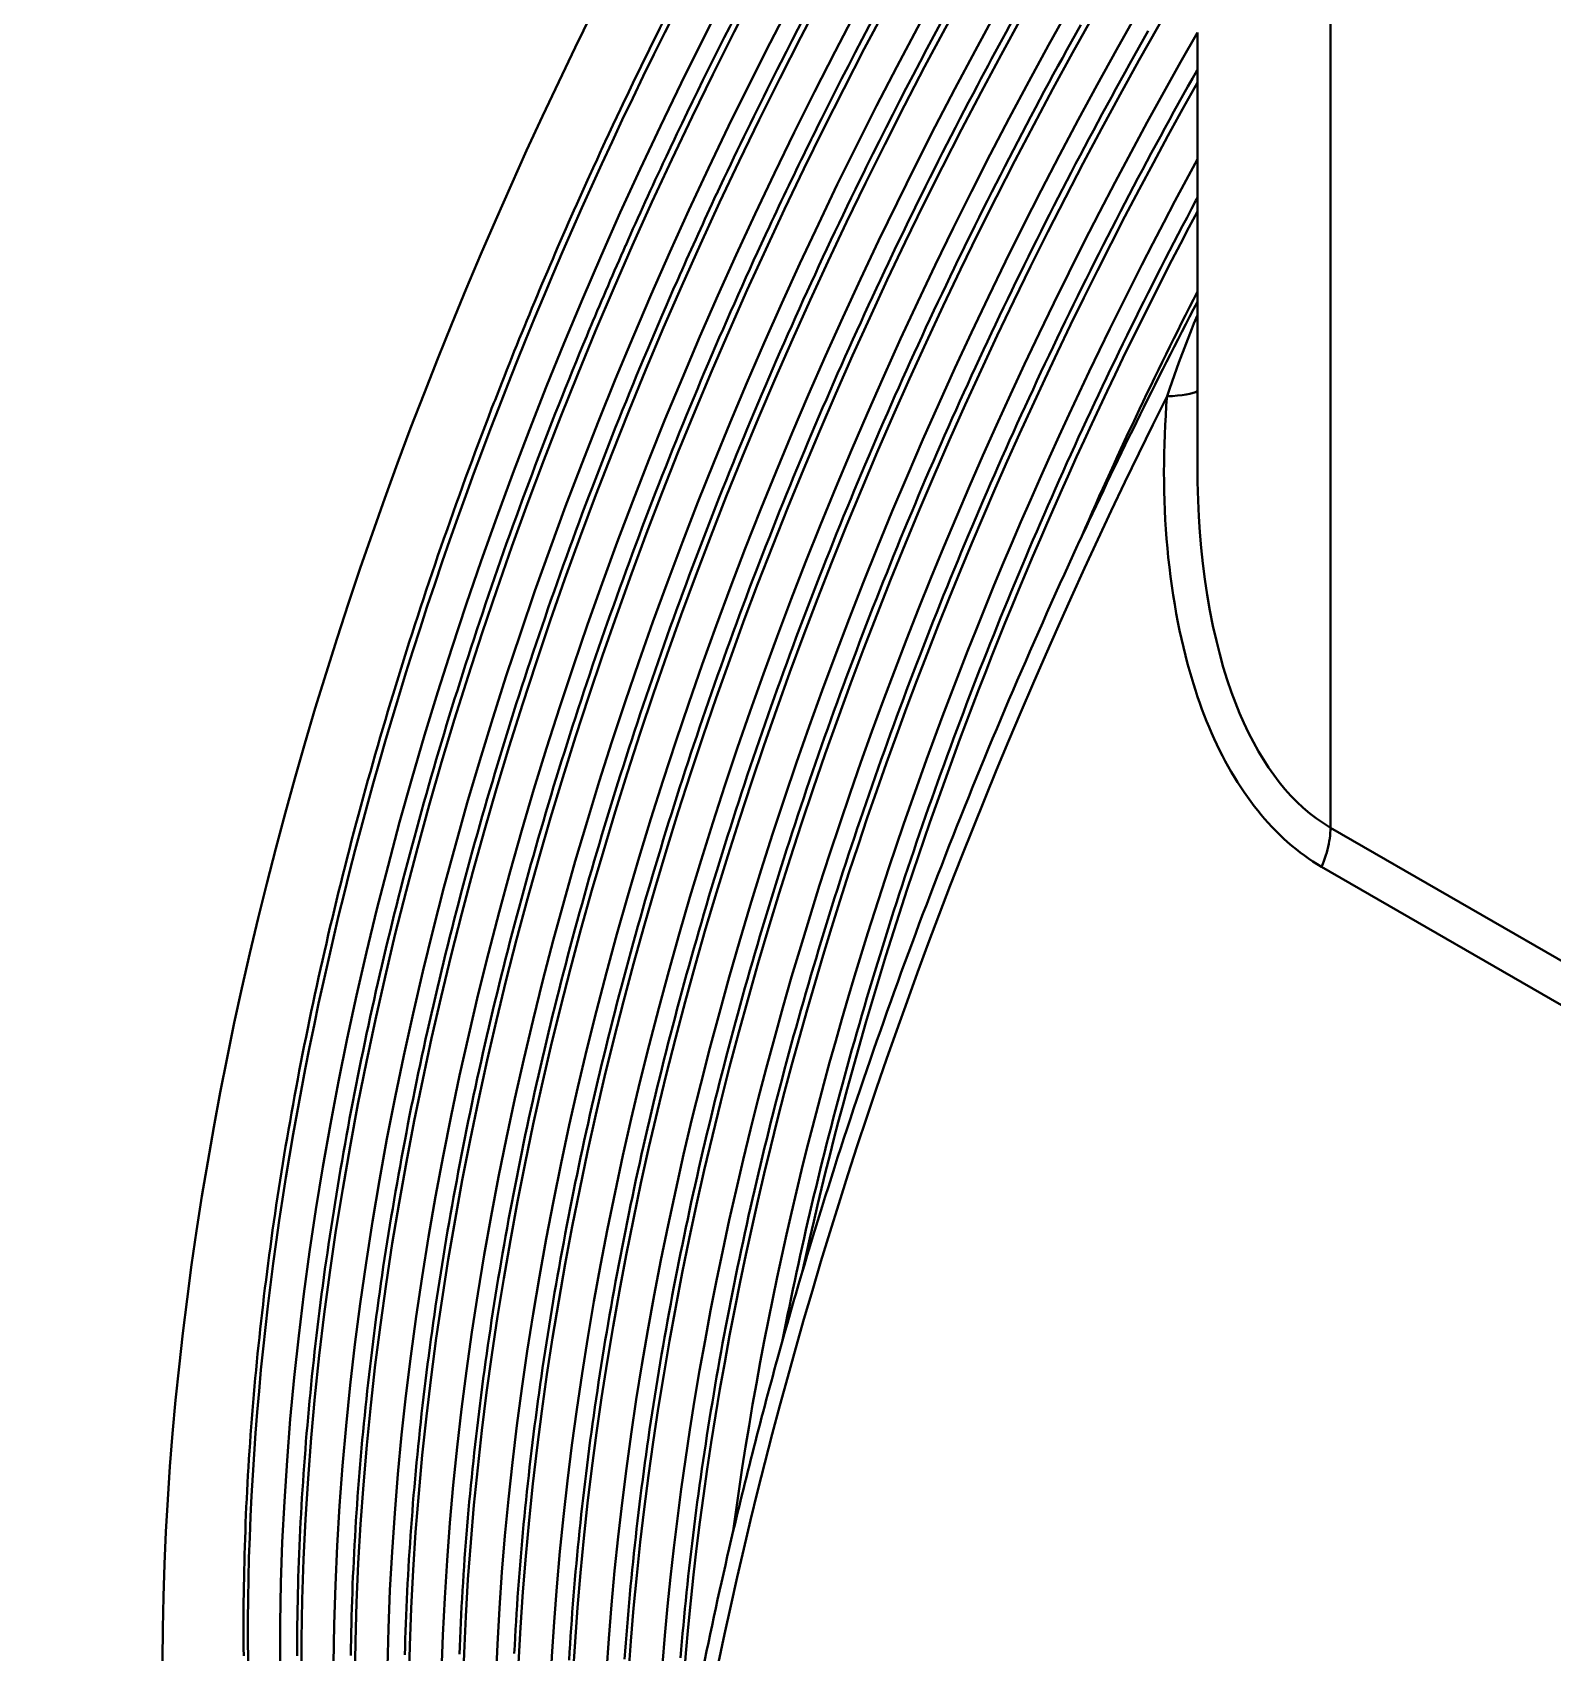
# Model space of a CAD drawing. Header units: millimetres. Extents: x 15 to 415, y 5 to 292.
# Drawn here: x 303.07 to 308.09, y 115.66 to 121.02 of the extents above; entities that cross this region are included whole.
import ezdxf

# ---------------------------------------------------------------- set-up
doc = ezdxf.new("R2010")
doc.units = ezdxf.units.MM
doc.layers.add('Geometries', color=7, linetype='Continuous')

msp = doc.modelspace()

# ---------------------------------------------------------------- linework, layer by layer
at = {"layer": 'Geometries', "linetype": 'Continuous', "lineweight": 40}
for p, q in [((307.361, 118.3902), (307.361, 126.823)), ((306.9216, 121.0185), (306.9216, 120.8962)), ((306.9216, 120.8962), (306.9216, 120.8531)), ((306.9216, 120.8531), (306.9216, 120.5997)), ((305.6497, 120.6729), (305.6458, 120.6649)), ((306.9216, 120.5997), (306.9216, 120.472)), ((305.3334, 120.4846), (305.337, 120.4923)), ((306.9216, 120.472), (306.9216, 120.427)), ((306.9216, 120.427), (306.9216, 120.1619)), ((305.207, 120.2068), (305.2117, 120.2175)), ((305.2036, 120.1991), (305.207, 120.2068)), ((306.9216, 120.1619), (306.9216, 120.1284)), ((306.9216, 120.1284), (306.9216, 120.0839)), ((306.9102, 120.0568), (306.9213, 120.084)), ((306.9216, 120.0839), (306.9216, 119.8324)), ((304.9103, 120.0297), (304.9134, 120.0372)), ((306.8211, 119.8159), (306.8303, 119.8426)), ((306.8211, 119.8159), (306.8198, 119.7989)), ((306.9216, 119.8324), (306.9216, 119.6097)), ((306.9216, 119.6097), (306.9216, 119.5867)), ((306.9216, 119.5867), (306.9216, 119.5891)), ((306.9217, 119.5607), (306.9216, 119.5867)), ((306.922, 119.5389), (306.9217, 119.5607)), ((311.7036, 115.883), (307.361, 118.3902)), ((307.3318, 118.261), (311.6744, 115.7538))]:
    msp.add_line(p, q, dxfattribs=at)
at = {"layer": 'Geometries', "linetype": 'Continuous', "lineweight": 40, "flags": 128}
for points in [[(306.5361, 121.0434), (306.5209, 121.0161), (306.5057, 120.9887), (306.4906, 120.9613), (306.4755, 120.9339), (306.4605, 120.9064), (306.4455, 120.8789), (306.4306, 120.8514), (306.4158, 120.8239), (306.401, 120.7963), (306.3863, 120.7687), (306.3716, 120.7411), (306.357, 120.7134), (306.3425, 120.6858), (306.328, 120.6581), (306.3136, 120.6303), (306.2992, 120.6026), (306.2849, 120.5748), (306.2707, 120.547), (306.2565, 120.5192), (306.2424, 120.4913), (306.2283, 120.4635), (306.2143, 120.4356), (306.2004, 120.4077), (306.1865, 120.3797), (306.1727, 120.3518), (306.1589, 120.3238), (306.1452, 120.2958), (306.1316, 120.2678), (306.1181, 120.2397), (306.1046, 120.2117), (306.0911, 120.1836), (306.0778, 120.1555), (306.0644, 120.1274), (306.0512, 120.0992), (306.038, 120.0711), (306.0249, 120.0429), (306.0118, 120.0147), (305.9989, 119.9865), (305.9859, 119.9583), (305.9731, 119.93), (305.9603, 119.9018), (305.9475, 119.8735), (305.9349, 119.8452), (305.9223, 119.8169), (305.9097, 119.7886), (305.8973, 119.7603), (305.8849, 119.7319), (305.8725, 119.7036), (305.8603, 119.6752), (305.848, 119.6468), (305.8359, 119.6184), (305.8238, 119.59), (305.8118, 119.5616), (305.7999, 119.5332), (305.788, 119.5047), (305.7762, 119.4763), (305.7645, 119.4478), (305.7528, 119.4193), (305.7412, 119.3909), (305.7296, 119.3624), (305.7182, 119.3339), (305.7068, 119.3054), (305.6954, 119.2769), (305.6842, 119.2483), (305.673, 119.2198), (305.6619, 119.1913), (305.6508, 119.1627), (305.6398, 119.1342), (305.6289, 119.1056), (305.618, 119.0771), (305.6072, 119.0485), (305.5965, 119.0199), (305.5859, 118.9914), (305.5753, 118.9628), (305.5648, 118.9342), (305.5544, 118.9056), (305.544, 118.877), (305.5337, 118.8484), (305.5235, 118.8199), (305.5133, 118.7913), (305.5033, 118.7627), (305.4932, 118.7341), (305.4833, 118.7055), (305.4734, 118.6769), (305.4636, 118.6483), (305.4539, 118.6197), (305.4442, 118.5911), (305.4347, 118.5625), (305.4251, 118.5339), (305.4157, 118.5053), (305.4063, 118.4767), (305.397, 118.4481), (305.3878, 118.4196), (305.3787, 118.391), (305.3696, 118.3624), (305.3606, 118.3338), (305.3516, 118.3053), (305.3428, 118.2767), (305.334, 118.2481), (305.3253, 118.2196), (305.3166, 118.1911), (305.308, 118.1625), (305.2995, 118.134), (305.2911, 118.1055), (305.2828, 118.0769), (305.2745, 118.0484), (305.2663, 118.0199), (305.2581, 117.9914), (305.2501, 117.9629), (305.2421, 117.9345), (305.2342, 117.906), (305.2264, 117.8775), (305.2186, 117.8491), (305.2109, 117.8207), (305.2033, 117.7922), (305.1958, 117.7638), (305.1883, 117.7354), (305.1809, 117.707), (305.1736, 117.6787), (305.1664, 117.6503), (305.1592, 117.6219), (305.1521, 117.5936), (305.1451, 117.5653), (305.1382, 117.537), (305.1313, 117.5087), (305.1245, 117.4804), (305.1178, 117.4521), (305.1112, 117.4239), (305.1046, 117.3957), (305.0981, 117.3674), (305.0917, 117.3392), (305.0854, 117.3111), (305.0791, 117.2829), (305.073, 117.2548), (305.0669, 117.2266), (305.0608, 117.1985), (305.0549, 117.1704), (305.049, 117.1424), (305.0432, 117.1143), (305.0375, 117.0863), (305.0319, 117.0583), (305.0263, 117.0303), (305.0208, 117.0023), (305.0154, 116.9744), (305.0101, 116.9464), (305.0048, 116.9185), (304.9996, 116.8906), (304.9945, 116.8628), (304.9895, 116.8349), (304.9845, 116.8071), (304.9797, 116.7793), (304.9749, 116.7516), (304.9702, 116.7238), (304.9655, 116.6961), (304.961, 116.6684), (304.9565, 116.6408), (304.9521, 116.6131), (304.9478, 116.5855), (304.9435, 116.5579), (304.9393, 116.5304), (304.9352, 116.5029), (304.9312, 116.4754), (304.9273, 116.4479), (304.9234, 116.4204), (304.9196, 116.393), (304.9159, 116.3656), (304.9123, 116.3383), (304.9088, 116.3109), (304.9053, 116.2837), (304.9019, 116.2564), (304.8986, 116.2291), (304.8954, 116.2019), (304.8922, 116.1748), (304.8892, 116.1476), (304.8862, 116.1205), (304.8833, 116.0934), (304.8804, 116.0664), (304.8777, 116.0394), (304.875, 116.0124), (304.8724, 115.9855), (304.8699, 115.9586), (304.8674, 115.9317), (304.8651, 115.9049), (304.8628, 115.8781), (304.8606, 115.8513), (304.8584, 115.8246), (304.8564, 115.7979), (304.8544, 115.7712), (304.8525, 115.7446), (304.8507, 115.718), (304.849, 115.6915), (304.8474, 115.665), (304.8458, 115.6385)], [(306.759, 121.0232), (306.7436, 120.996), (306.7282, 120.9687), (306.7129, 120.9414), (306.6977, 120.914), (306.6825, 120.8867), (306.6673, 120.8593), (306.6523, 120.8318), (306.6372, 120.8044), (306.6223, 120.7769), (306.6074, 120.7494), (306.5926, 120.7218), (306.5778, 120.6943), (306.5631, 120.6667), (306.5484, 120.639), (306.5338, 120.6114), (306.5192, 120.5837), (306.5048, 120.556), (306.4903, 120.5283), (306.476, 120.5005), (306.4617, 120.4728), (306.4474, 120.445), (306.4333, 120.4171), (306.4191, 120.3893), (306.4051, 120.3614), (306.3911, 120.3335), (306.3771, 120.3056), (306.3633, 120.2777), (306.3495, 120.2497), (306.3357, 120.2217), (306.322, 120.1937), (306.3084, 120.1657), (306.2948, 120.1377), (306.2813, 120.1096), (306.2679, 120.0815), (306.2545, 120.0534), (306.2412, 120.0253), (306.228, 119.9972), (306.2148, 119.969), (306.2017, 119.9408), (306.1886, 119.9126), (306.1756, 119.8844), (306.1627, 119.8562), (306.1498, 119.828), (306.1371, 119.7997), (306.1243, 119.7714), (306.1117, 119.7432), (306.0991, 119.7149), (306.0865, 119.6865), (306.074, 119.6582), (306.0616, 119.6299), (306.0493, 119.6015), (306.037, 119.5731), (306.0248, 119.5448), (306.0127, 119.5164), (306.0006, 119.488), (305.9886, 119.4595), (305.9767, 119.4311), (305.9648, 119.4027), (305.953, 119.3742), (305.9412, 119.3458), (305.9296, 119.3173), (305.918, 119.2888), (305.9064, 119.2603), (305.895, 119.2318), (305.8836, 119.2033), (305.8722, 119.1748), (305.861, 119.1463), (305.8498, 119.1177), (305.8386, 119.0892), (305.8276, 119.0607), (305.8166, 119.0321), (305.8057, 119.0036), (305.7948, 118.975), (305.784, 118.9464), (305.7733, 118.9179), (305.7627, 118.8893), (305.7521, 118.8607), (305.7416, 118.8321), (305.7312, 118.8036), (305.7208, 118.775), (305.7105, 118.7464), (305.7003, 118.7178), (305.6901, 118.6892), (305.68, 118.6606), (305.67, 118.632), (305.6601, 118.6034), (305.6502, 118.5748), (305.6404, 118.5462), (305.6307, 118.5176), (305.621, 118.489), (305.6114, 118.4604), (305.6019, 118.4318), (305.5925, 118.4033), (305.5831, 118.3747), (305.5738, 118.3461), (305.5646, 118.3175), (305.5554, 118.2889), (305.5463, 118.2603), (305.5373, 118.2318), (305.5284, 118.2032), (305.5195, 118.1746), (305.5107, 118.1461), (305.502, 118.1175), (305.4934, 118.089), (305.4848, 118.0604), (305.4763, 118.0319), (305.4679, 118.0034), (305.4595, 117.9749), (305.4513, 117.9464), (305.4431, 117.9179), (305.4349, 117.8894), (305.4269, 117.8609), (305.4189, 117.8324), (305.411, 117.8039), (305.4031, 117.7755), (305.3954, 117.747), (305.3877, 117.7186), (305.3801, 117.6902), (305.3725, 117.6618), (305.3651, 117.6334), (305.3577, 117.605), (305.3504, 117.5766), (305.3431, 117.5482), (305.336, 117.5199), (305.3289, 117.4915), (305.3219, 117.4632), (305.3149, 117.4349), (305.3081, 117.4066), (305.3013, 117.3783), (305.2946, 117.3501), (305.288, 117.3218), (305.2814, 117.2936), (305.2749, 117.2654), (305.2685, 117.2372), (305.2622, 117.209), (305.2559, 117.1808), (305.2497, 117.1527), (305.2436, 117.1246), (305.2376, 117.0965), (305.2317, 117.0684), (305.2258, 117.0403), (305.22, 117.0122), (305.2143, 116.9842), (305.2086, 116.9562), (305.2031, 116.9282), (305.1976, 116.9002), (305.1922, 116.8723), (305.1868, 116.8444), (305.1816, 116.8165), (305.1764, 116.7886), (305.1713, 116.7607), (305.1663, 116.7329), (305.1613, 116.7051), (305.1564, 116.6773), (305.1517, 116.6495), (305.1469, 116.6218), (305.1423, 116.5941), (305.1377, 116.5664), (305.1333, 116.5387), (305.1289, 116.5111), (305.1245, 116.4835), (305.1203, 116.4559), (305.1161, 116.4283), (305.112, 116.4008), (305.108, 116.3733), (305.1041, 116.3458), (305.1002, 116.3184), (305.0964, 116.291), (305.0927, 116.2636), (305.0891, 116.2362), (305.0856, 116.2089), (305.0821, 116.1816), (305.0787, 116.1543), (305.0754, 116.1271), (305.0722, 116.0999), (305.069, 116.0727), (305.0659, 116.0456), (305.0629, 116.0185), (305.06, 115.9914), (305.0572, 115.9643), (305.0544, 115.9373), (305.0518, 115.9104), (305.0492, 115.8834), (305.0466, 115.8565), (305.0442, 115.8296), (305.0418, 115.8028), (305.0396, 115.776), (305.0373, 115.7492), (305.0352, 115.7225), (305.0332, 115.6958), (305.0312, 115.6692), (305.0293, 115.6425)], [(306.9216, 120.8962), (306.9204, 120.8939), (306.905, 120.8666), (306.8897, 120.8393), (306.8744, 120.812), (306.8592, 120.7846), (306.8441, 120.7572), (306.829, 120.7298), (306.814, 120.7023), (306.7991, 120.6748), (306.7842, 120.6473), (306.7693, 120.6198), (306.7545, 120.5922), (306.7398, 120.5646), (306.7252, 120.537), (306.7106, 120.5093), (306.696, 120.4816), (306.6815, 120.4539), (306.6671, 120.4262), (306.6528, 120.3985), (306.6385, 120.3707), (306.6242, 120.3429), (306.61, 120.3151), (306.5959, 120.2872), (306.5819, 120.2594), (306.5679, 120.2315), (306.5539, 120.2035), (306.54, 120.1756), (306.5262, 120.1476), (306.5125, 120.1197), (306.4988, 120.0917), (306.4852, 120.0636), (306.4716, 120.0356), (306.4581, 120.0075), (306.4447, 119.9795), (306.4313, 119.9514), (306.418, 119.9232), (306.4048, 119.8951), (306.3916, 119.8669), (306.3785, 119.8388), (306.3654, 119.8106), (306.3524, 119.7824), (306.3395, 119.7542), (306.3266, 119.7259), (306.3138, 119.6977), (306.3011, 119.6694), (306.2884, 119.6411), (306.2758, 119.6128), (306.2633, 119.5845), (306.2508, 119.5562), (306.2384, 119.5278), (306.2261, 119.4995), (306.2138, 119.4711), (306.2016, 119.4427), (306.1895, 119.4143), (306.1774, 119.3859), (306.1654, 119.3575), (306.1534, 119.329), (306.1416, 119.3006), (306.1298, 119.2722), (306.118, 119.2437), (306.1063, 119.2152), (306.0947, 119.1867), (306.0832, 119.1583), (306.0717, 119.1298), (306.0603, 119.1013), (306.049, 119.0727), (306.0377, 119.0442), (306.0265, 119.0157), (306.0154, 118.9871), (306.0043, 118.9586), (305.9934, 118.9301), (305.9824, 118.9015), (305.9716, 118.8729), (305.9608, 118.8444), (305.9501, 118.8158), (305.9394, 118.7872), (305.9289, 118.7587), (305.9184, 118.7301), (305.9079, 118.7015), (305.8976, 118.6729), (305.8873, 118.6443), (305.877, 118.6157), (305.8669, 118.5871), (305.8568, 118.5585), (305.8468, 118.5299), (305.8369, 118.5014), (305.827, 118.4728), (305.8172, 118.4442), (305.8075, 118.4156), (305.7978, 118.387), (305.7882, 118.3584), (305.7787, 118.3298), (305.7693, 118.3012), (305.7599, 118.2726), (305.7506, 118.244), (305.7414, 118.2154), (305.7322, 118.1869), (305.7231, 118.1583), (305.7141, 118.1297), (305.7052, 118.1011), (305.6963, 118.0726), (305.6875, 118.044), (305.6788, 118.0155), (305.6702, 117.9869), (305.6616, 117.9584), (305.6531, 117.9299), (305.6447, 117.9013), (305.6363, 117.8728), (305.628, 117.8443), (305.6198, 117.8158), (305.6117, 117.7873), (305.6036, 117.7588), (305.5957, 117.7303), (305.5877, 117.7019), (305.5799, 117.6734), (305.5722, 117.645), (305.5645, 117.6165), (305.5569, 117.5881), (305.5493, 117.5597), (305.5419, 117.5313), (305.5345, 117.5029), (305.5272, 117.4745), (305.5199, 117.4462), (305.5128, 117.4178), (305.5057, 117.3895), (305.4987, 117.3612), (305.4917, 117.3329), (305.4849, 117.3046), (305.4781, 117.2763), (305.4714, 117.248), (305.4647, 117.2198), (305.4582, 117.1915), (305.4517, 117.1633), (305.4453, 117.1351), (305.4389, 117.1069), (305.4327, 117.0788), (305.4265, 117.0506), (305.4204, 117.0225), (305.4144, 116.9944), (305.4084, 116.9663), (305.4026, 116.9382), (305.3968, 116.9102), (305.3911, 116.8821), (305.3854, 116.8541), (305.3798, 116.8261), (305.3744, 116.7982), (305.3689, 116.7702), (305.3636, 116.7423), (305.3584, 116.7144), (305.3532, 116.6865), (305.3481, 116.6587), (305.343, 116.6308), (305.3381, 116.603), (305.3332, 116.5752), (305.3284, 116.5475), (305.3237, 116.5197), (305.3191, 116.492), (305.3145, 116.4643), (305.31, 116.4367), (305.3056, 116.409), (305.3013, 116.3814), (305.2971, 116.3538), (305.2929, 116.3263), (305.2888, 116.2987), (305.2848, 116.2712), (305.2808, 116.2438), (305.277, 116.2163), (305.2732, 116.1889), (305.2695, 116.1615), (305.2659, 116.1342), (305.2623, 116.1068), (305.2589, 116.0795), (305.2555, 116.0523), (305.2522, 116.025), (305.2489, 115.9978), (305.2458, 115.9706), (305.2427, 115.9435), (305.2397, 115.9164), (305.2368, 115.8893), (305.234, 115.8623), (305.2312, 115.8353), (305.2285, 115.8083), (305.2259, 115.7814), (305.2234, 115.7544), (305.221, 115.7276), (305.2186, 115.7007), (305.2163, 115.6739), (305.2141, 115.6472)], [(306.1947, 120.8429), (306.1802, 120.8155), (306.1657, 120.7878), (306.1512, 120.7601), (306.1368, 120.7324), (306.1224, 120.7047), (306.1081, 120.6769), (306.0939, 120.6491), (306.0797, 120.6213), (306.0656, 120.5934), (306.0515, 120.5655), (306.0375, 120.5376), (306.0236, 120.5097), (306.0097, 120.4818), (305.9959, 120.4538), (305.9822, 120.4259), (305.9685, 120.3979), (305.9548, 120.3698), (305.9413, 120.3418), (305.9278, 120.3137), (305.9144, 120.2856), (305.901, 120.2575), (305.8877, 120.2294), (305.8744, 120.2013), (305.8612, 120.1731), (305.8481, 120.145), (305.8351, 120.1168), (305.8221, 120.0886), (305.8092, 120.0603), (305.7963, 120.0321), (305.7835, 120.0038), (305.7708, 119.9756), (305.7581, 119.9473), (305.7455, 119.919), (305.733, 119.8907), (305.7205, 119.8623), (305.7081, 119.834), (305.6957, 119.8056), (305.6835, 119.7773), (305.6713, 119.7489), (305.6591, 119.7205), (305.6471, 119.6921), (305.635, 119.6637), (305.6231, 119.6352), (305.6112, 119.6068), (305.5994, 119.5783), (305.5877, 119.5499), (305.576, 119.5214), (305.5644, 119.4929), (305.5529, 119.4644), (305.5414, 119.4359), (305.53, 119.4074), (305.5187, 119.3789), (305.5074, 119.3504), (305.4962, 119.3219), (305.4851, 119.2933), (305.474, 119.2648), (305.463, 119.2362), (305.4521, 119.2077), (305.4413, 119.1791), (305.4305, 119.1506), (305.4198, 119.122), (305.4091, 119.0934), (305.3985, 119.0648), (305.388, 119.0363), (305.3776, 119.0077), (305.3672, 118.9791), (305.3569, 118.9505), (305.3467, 118.9219), (305.3366, 118.8933), (305.3265, 118.8647), (305.3165, 118.8361), (305.3065, 118.8075), (305.2967, 118.7789), (305.2869, 118.7503), (305.2771, 118.7217), (305.2675, 118.6932), (305.2579, 118.6646), (305.2484, 118.636), (305.2389, 118.6074), (305.2296, 118.5788), (305.2203, 118.5502), (305.211, 118.5216), (305.2019, 118.493), (305.1928, 118.4645), (305.1838, 118.4359), (305.1748, 118.4073), (305.166, 118.3788), (305.1572, 118.3502), (305.1485, 118.3217), (305.1398, 118.2931), (305.1313, 118.2646), (305.1228, 118.236), (305.1143, 118.2075), (305.106, 118.179), (305.0977, 118.1505), (305.0895, 118.122), (305.0814, 118.0935), (305.0733, 118.065), (305.0653, 118.0365), (305.0574, 118.0081), (305.0496, 117.9796), (305.0418, 117.9512), (305.0341, 117.9227), (305.0265, 117.8943), (305.019, 117.8659), (305.0115, 117.8375), (305.0041, 117.8091), (304.9968, 117.7807), (304.9896, 117.7524), (304.9824, 117.724), (304.9753, 117.6957), (304.9683, 117.6673), (304.9614, 117.639), (304.9545, 117.6107), (304.9477, 117.5825), (304.941, 117.5542), (304.9344, 117.526), (304.9278, 117.4977), (304.9214, 117.4695), (304.9149, 117.4413), (304.9086, 117.4131), (304.9024, 117.385), (304.8962, 117.3568), (304.8901, 117.3287), (304.8841, 117.3006), (304.8781, 117.2725), (304.8722, 117.2444), (304.8664, 117.2164), (304.8607, 117.1883), (304.8551, 117.1603), (304.8495, 117.1323), (304.844, 117.1044), (304.8386, 117.0764), (304.8333, 117.0485), (304.828, 117.0206), (304.8228, 116.9927), (304.8177, 116.9648), (304.8127, 116.937), (304.8078, 116.9092), (304.8029, 116.8814), (304.7981, 116.8536), (304.7934, 116.8259), (304.7887, 116.7982), (304.7842, 116.7705), (304.7797, 116.7428), (304.7753, 116.7152), (304.771, 116.6876), (304.7667, 116.66), (304.7626, 116.6324), (304.7585, 116.6049), (304.7544, 116.5774), (304.7505, 116.5499), (304.7467, 116.5225), (304.7429, 116.4951), (304.7392, 116.4677), (304.7355, 116.4403), (304.732, 116.413), (304.7285, 116.3857), (304.7252, 116.3584), (304.7218, 116.3312), (304.7186, 116.304), (304.7155, 116.2768), (304.7124, 116.2497), (304.7094, 116.2226), (304.7065, 116.1955), (304.7036, 116.1685), (304.7009, 116.1415), (304.6982, 116.1145), (304.6956, 116.0875), (304.6931, 116.0606), (304.6906, 116.0338), (304.6883, 116.0069), (304.686, 115.9801), (304.6838, 115.9534), (304.6817, 115.9266), (304.6796, 115.8999), (304.6777, 115.8733), (304.6758, 115.8467), (304.674, 115.8201), (304.6722, 115.7935), (304.6706, 115.767), (304.669, 115.7406), (304.6675, 115.7141), (304.6661, 115.6877), (304.6648, 115.6614)], [(305.0154, 120.7643), (305.0038, 120.7397), (304.9905, 120.7116), (304.9774, 120.6834), (304.9653, 120.6576)], [(305.0229, 120.78), (305.0171, 120.7679), (305.0154, 120.7643)], [(305.6793, 120.7324), (305.67, 120.7139), (305.6562, 120.6859), (305.6497, 120.6729)], [(304.9653, 120.6576), (304.9642, 120.6553), (304.9532, 120.6315)], [(305.202, 120.6829), (305.1939, 120.6658), (305.1806, 120.6377), (305.1673, 120.6095), (305.1642, 120.6028)], [(304.9532, 120.6315), (304.9512, 120.6271), (304.9382, 120.5989), (304.9253, 120.5707), (304.9132, 120.5441)], [(305.8276, 120.573), (305.8191, 120.5559), (305.8054, 120.5279), (305.7917, 120.4999), (305.7781, 120.4719), (305.7645, 120.4439), (305.751, 120.4158), (305.7376, 120.3877), (305.7242, 120.3596), (305.7109, 120.3315), (305.6976, 120.3034), (305.6845, 120.2752), (305.6713, 120.247), (305.6583, 120.2188), (305.6453, 120.1906), (305.6324, 120.1624), (305.6195, 120.1342), (305.6067, 120.1059), (305.594, 120.0776), (305.5813, 120.0493), (305.5687, 120.021), (305.5562, 119.9927), (305.5437, 119.9644), (305.5313, 119.9361), (305.519, 119.9077), (305.5067, 119.8793), (305.4945, 119.8509), (305.4824, 119.8226), (305.4703, 119.7941), (305.4583, 119.7657), (305.4463, 119.7373), (305.4345, 119.7089), (305.4226, 119.6804), (305.4109, 119.6519), (305.3992, 119.6235), (305.3876, 119.595), (305.3761, 119.5665), (305.3646, 119.538), (305.3532, 119.5095), (305.3419, 119.481), (305.3306, 119.4525), (305.3194, 119.4239), (305.3083, 119.3954), (305.2972, 119.3669), (305.2863, 119.3383), (305.2753, 119.3098), (305.2645, 119.2812), (305.2537, 119.2526), (305.243, 119.2241), (305.2323, 119.1955), (305.2218, 119.1669), (305.2113, 119.1383), (305.2008, 119.1097), (305.1905, 119.0812), (305.1802, 119.0526), (305.1699, 119.024), (305.1598, 118.9954), (305.1497, 118.9668), (305.1397, 118.9382), (305.1297, 118.9096), (305.1199, 118.881), (305.1101, 118.8524), (305.1003, 118.8238), (305.0907, 118.7952), (305.0811, 118.7666), (305.0716, 118.738), (305.0621, 118.7094), (305.0528, 118.6809), (305.0435, 118.6523), (305.0343, 118.6237), (305.0251, 118.5951), (305.016, 118.5665), (305.007, 118.538), (304.9981, 118.5094), (304.9892, 118.4808), (304.9804, 118.4523), (304.9717, 118.4237), (304.9631, 118.3952), (304.9545, 118.3666), (304.946, 118.3381), (304.9376, 118.3096), (304.9292, 118.2811), (304.9209, 118.2525), (304.9127, 118.224), (304.9046, 118.1956), (304.8965, 118.1671), (304.8886, 118.1386), (304.8806, 118.1101), (304.8728, 118.0817), (304.865, 118.0532), (304.8574, 118.0248), (304.8497, 117.9964), (304.8422, 117.968), (304.8347, 117.9396), (304.8274, 117.9112), (304.82, 117.8828), (304.8128, 117.8544), (304.8056, 117.8261), (304.7986, 117.7977), (304.7915, 117.7694), (304.7846, 117.7411), (304.7778, 117.7128), (304.771, 117.6845), (304.7643, 117.6563), (304.7576, 117.628), (304.7511, 117.5998), (304.7446, 117.5716), (304.7382, 117.5434), (304.7318, 117.5152), (304.7256, 117.487), (304.7194, 117.4589), (304.7133, 117.4307), (304.7073, 117.4026), (304.7013, 117.3745), (304.6955, 117.3465), (304.6897, 117.3184), (304.6839, 117.2904), (304.6783, 117.2624), (304.6727, 117.2344), (304.6672, 117.2064), (304.6618, 117.1785), (304.6565, 117.1505), (304.6512, 117.1226), (304.6461, 117.0948), (304.641, 117.0669), (304.6359, 117.0391), (304.631, 117.0113), (304.6261, 116.9835), (304.6213, 116.9557), (304.6166, 116.928), (304.612, 116.9003), (304.6074, 116.8726), (304.6029, 116.8449), (304.5985, 116.8173), (304.5942, 116.7897), (304.5899, 116.7621), (304.5858, 116.7345), (304.5817, 116.707), (304.5777, 116.6795), (304.5737, 116.652), (304.5699, 116.6246), (304.5661, 116.5971), (304.5624, 116.5698), (304.5588, 116.5424), (304.5552, 116.5151), (304.5518, 116.4878), (304.5484, 116.4605), (304.5451, 116.4333), (304.5418, 116.4061), (304.5387, 116.3789), (304.5356, 116.3518), (304.5326, 116.3246), (304.5297, 116.2976), (304.5269, 116.2705), (304.5241, 116.2435), (304.5214, 116.2165), (304.5188, 116.1896), (304.5163, 116.1627), (304.5139, 116.1358), (304.5115, 116.109), (304.5092, 116.0822), (304.507, 116.0554), (304.5049, 116.0287), (304.5028, 116.002), (304.5009, 115.9753), (304.499, 115.9487), (304.4972, 115.9221), (304.4955, 115.8956), (304.4938, 115.8691), (304.4922, 115.8426), (304.4907, 115.8162), (304.4893, 115.7898), (304.488, 115.7635), (304.4867, 115.7371), (304.4856, 115.7109), (304.4845, 115.6846), (304.4835, 115.6585)], [(304.9132, 120.5441), (304.9124, 120.5424), (304.907, 120.5305)], [(305.369, 120.5603), (305.3573, 120.5356), (305.3441, 120.5075), (305.337, 120.4923)], [(306.9216, 120.472), (306.9166, 120.4625), (306.9019, 120.4349), (306.8873, 120.4073), (306.8728, 120.3796), (306.8583, 120.3519), (306.8439, 120.3242), (306.8295, 120.2964), (306.8152, 120.2686), (306.801, 120.2408), (306.7868, 120.213), (306.7727, 120.1852), (306.7586, 120.1573), (306.7446, 120.1294), (306.7307, 120.1015), (306.7168, 120.0735), (306.703, 120.0456), (306.6893, 120.0176), (306.6756, 119.9896), (306.662, 119.9616), (306.6484, 119.9335), (306.6349, 119.9055), (306.6215, 119.8774), (306.6081, 119.8493), (306.5948, 119.8212), (306.5815, 119.793), (306.5683, 119.7649), (306.5552, 119.7367), (306.5422, 119.7085), (306.5292, 119.6803), (306.5163, 119.6521), (306.5034, 119.6239), (306.4906, 119.5956), (306.4779, 119.5673), (306.4652, 119.539), (306.4526, 119.5107), (306.4401, 119.4824), (306.4276, 119.4541), (306.4152, 119.4257), (306.4029, 119.3974), (306.3906, 119.369), (306.3784, 119.3406), (306.3662, 119.3122), (306.3542, 119.2838), (306.3422, 119.2554), (306.3302, 119.227), (306.3183, 119.1985), (306.3065, 119.1701), (306.2948, 119.1416), (306.2831, 119.1132), (306.2715, 119.0847), (306.26, 119.0562), (306.2485, 119.0277), (306.2371, 118.9992), (306.2258, 118.9707), (306.2145, 118.9422), (306.2033, 118.9136), (306.1922, 118.8851), (306.1811, 118.8565), (306.1701, 118.828), (306.1592, 118.7994), (306.1484, 118.7709), (306.1376, 118.7423), (306.1269, 118.7138), (306.1162, 118.6852), (306.1056, 118.6566), (306.0951, 118.628), (306.0847, 118.5994), (306.0743, 118.5708), (306.064, 118.5423), (306.0538, 118.5137), (306.0437, 118.4851), (306.0336, 118.4565), (306.0236, 118.4279), (306.0136, 118.3993), (306.0038, 118.3707), (305.994, 118.3421), (305.9842, 118.3135), (305.9746, 118.2849), (305.965, 118.2563), (305.9555, 118.2277), (305.946, 118.1991), (305.9367, 118.1705), (305.9274, 118.142), (305.9181, 118.1134), (305.909, 118.0848), (305.8999, 118.0562), (305.8909, 118.0276), (305.882, 117.9991), (305.8731, 117.9705), (305.8643, 117.942), (305.8556, 117.9134), (305.8469, 117.8849), (305.8384, 117.8563), (305.8299, 117.8278), (305.8214, 117.7993), (305.8131, 117.7707), (305.8048, 117.7422), (305.7966, 117.7137), (305.7885, 117.6852), (305.7804, 117.6568), (305.7724, 117.6283), (305.7645, 117.5998), (305.7567, 117.5714), (305.7489, 117.5429), (305.7412, 117.5145), (305.7336, 117.4861), (305.7261, 117.4576), (305.7186, 117.4292), (305.7112, 117.4009), (305.7039, 117.3725), (305.6967, 117.3441), (305.6895, 117.3158), (305.6824, 117.2874), (305.6754, 117.2591), (305.6685, 117.2308), (305.6616, 117.2025), (305.6548, 117.1742), (305.6481, 117.146), (305.6415, 117.1177), (305.6349, 117.0895), (305.6285, 117.0613), (305.6221, 117.0331), (305.6157, 117.0049), (305.6095, 116.9767), (305.6033, 116.9486), (305.5972, 116.9204), (305.5912, 116.8923), (305.5852, 116.8642), (305.5793, 116.8362), (305.5735, 116.8081), (305.5678, 116.7801), (305.5622, 116.7521), (305.5566, 116.7241), (305.5511, 116.6961), (305.5509, 116.6951)], [(305.5148, 120.3924), (305.5077, 120.3773), (305.4946, 120.3491), (305.4815, 120.3209), (305.4685, 120.2927), (305.4556, 120.2645), (305.4427, 120.2362), (305.4299, 120.208), (305.4172, 120.1797), (305.4045, 120.1514), (305.3919, 120.1231), (305.3794, 120.0948), (305.3669, 120.0665), (305.3545, 120.0381), (305.3422, 120.0098), (305.3299, 119.9814), (305.3177, 119.953), (305.3056, 119.9246), (305.2935, 119.8962), (305.2815, 119.8678), (305.2696, 119.8394), (305.2577, 119.8109), (305.2459, 119.7825), (305.2341, 119.754), (305.2225, 119.7255), (305.2109, 119.6971), (305.1993, 119.6686), (305.1878, 119.6401), (305.1764, 119.6116), (305.1651, 119.583), (305.1538, 119.5545), (305.1427, 119.526), (305.1315, 119.4975), (305.1205, 119.4689), (305.1095, 119.4404), (305.0986, 119.4118), (305.0877, 119.3833), (305.0769, 119.3547), (305.0662, 119.3261), (305.0556, 119.2975), (305.045, 119.269), (305.0345, 119.2404), (305.024, 119.2118), (305.0137, 119.1832), (305.0034, 119.1546), (304.9932, 119.126), (304.983, 119.0974), (304.9729, 119.0689), (304.9629, 119.0403), (304.953, 119.0117), (304.9431, 118.9831), (304.9333, 118.9545), (304.9236, 118.9259), (304.9139, 118.8973), (304.9043, 118.8687), (304.8948, 118.8401), (304.8854, 118.8115), (304.876, 118.7829), (304.8667, 118.7543), (304.8575, 118.7257), (304.8483, 118.6972), (304.8392, 118.6686), (304.8302, 118.64), (304.8213, 118.6115), (304.8124, 118.5829), (304.8036, 118.5543), (304.7949, 118.5258), (304.7863, 118.4972), (304.7777, 118.4687), (304.7692, 118.4402), (304.7608, 118.4116), (304.7524, 118.3831), (304.7441, 118.3546), (304.7359, 118.3261), (304.7278, 118.2976), (304.7198, 118.2691), (304.7118, 118.2407), (304.7039, 118.2122), (304.696, 118.1837), (304.6883, 118.1553), (304.6806, 118.1269), (304.673, 118.0984), (304.6654, 118.07), (304.658, 118.0416), (304.6506, 118.0132), (304.6433, 117.9848), (304.636, 117.9565), (304.6289, 117.9281), (304.6218, 117.8998), (304.6148, 117.8715), (304.6078, 117.8432), (304.601, 117.8149), (304.5942, 117.7866), (304.5875, 117.7583), (304.5808, 117.7301), (304.5743, 117.7018), (304.5678, 117.6736), (304.5614, 117.6454), (304.5551, 117.6173), (304.5488, 117.5891), (304.5426, 117.5609), (304.5365, 117.5328), (304.5305, 117.5047), (304.5246, 117.4766), (304.5187, 117.4485), (304.5129, 117.4205), (304.5072, 117.3925), (304.5015, 117.3644), (304.496, 117.3365), (304.4905, 117.3085), (304.4851, 117.2805), (304.4797, 117.2526), (304.4745, 117.2247), (304.4693, 117.1968), (304.4642, 117.169), (304.4592, 117.1411), (304.4542, 117.1133), (304.4493, 117.0855), (304.4445, 117.0578), (304.4398, 117.03), (304.4352, 117.0023), (304.4306, 116.9746), (304.4262, 116.947), (304.4217, 116.9193), (304.4174, 116.8917), (304.4132, 116.8641), (304.409, 116.8366), (304.4049, 116.809), (304.4009, 116.7815), (304.397, 116.7541), (304.3931, 116.7266), (304.3893, 116.6992), (304.3856, 116.6718), (304.382, 116.6445), (304.3785, 116.6171), (304.375, 116.5898), (304.3716, 116.5626), (304.3683, 116.5353), (304.3651, 116.5081), (304.3619, 116.481), (304.3588, 116.4538), (304.3558, 116.4267), (304.3529, 116.3996), (304.3501, 116.3726), (304.3473, 116.3456), (304.3447, 116.3186), (304.3421, 116.2917), (304.3395, 116.2648), (304.3371, 116.2379), (304.3347, 116.211), (304.3324, 116.1842), (304.3302, 116.1575), (304.3281, 116.1308), (304.3261, 116.1041), (304.3241, 116.0774), (304.3222, 116.0508), (304.3204, 116.0242), (304.3187, 115.9977), (304.317, 115.9712), (304.3155, 115.9447), (304.314, 115.9183), (304.3126, 115.8919), (304.3112, 115.8655), (304.31, 115.8392), (304.3088, 115.8129), (304.3077, 115.7867), (304.3067, 115.7605), (304.3058, 115.7344), (304.3049, 115.7083), (304.3041, 115.6822), (304.3034, 115.6562)], [(305.2036, 120.1991), (305.2026, 120.1969), (305.1902, 120.1685), (305.1778, 120.1402), (305.1654, 120.1118), (305.1531, 120.0835), (305.1409, 120.0551), (305.1288, 120.0267), (305.1167, 119.9983), (305.1047, 119.9698), (305.0928, 119.9414), (305.0809, 119.913), (305.0691, 119.8845), (305.0574, 119.8561), (305.0457, 119.8276), (305.0341, 119.7991), (305.0225, 119.7706), (305.0111, 119.7421), (304.9997, 119.7136), (304.9883, 119.6851), (304.9771, 119.6566), (304.9659, 119.6281), (304.9547, 119.5995), (304.9437, 119.571), (304.9327, 119.5424), (304.9218, 119.5139), (304.9109, 119.4853), (304.9001, 119.4568), (304.8894, 119.4282), (304.8788, 119.3996), (304.8682, 119.371), (304.8577, 119.3425), (304.8473, 119.3139), (304.8369, 119.2853), (304.8266, 119.2567), (304.8164, 119.2281), (304.8062, 119.1995), (304.7961, 119.1709), (304.7861, 119.1423), (304.7762, 119.1137), (304.7663, 119.0851), (304.7565, 119.0565), (304.7468, 119.0279), (304.7371, 118.9993), (304.7276, 118.9707), (304.718, 118.9422), (304.7086, 118.9136), (304.6992, 118.885), (304.6899, 118.8564), (304.6807, 118.8278), (304.6715, 118.7992), (304.6625, 118.7707), (304.6535, 118.7421), (304.6445, 118.7135), (304.6357, 118.685), (304.6269, 118.6564), (304.6181, 118.6278), (304.6095, 118.5993), (304.6009, 118.5708), (304.5924, 118.5422), (304.584, 118.5137), (304.5757, 118.4852), (304.5674, 118.4567), (304.5592, 118.4282), (304.551, 118.3997), (304.543, 118.3712), (304.535, 118.3427), (304.5271, 118.3143), (304.5193, 118.2858), (304.5115, 118.2573), (304.5038, 118.2289), (304.4962, 118.2005), (304.4887, 118.1721), (304.4812, 118.1437), (304.4738, 118.1153), (304.4665, 118.0869), (304.4593, 118.0585), (304.4521, 118.0302), (304.445, 118.0019), (304.438, 117.9735), (304.4311, 117.9452), (304.4242, 117.9169), (304.4174, 117.8887), (304.4107, 117.8604), (304.4041, 117.8321), (304.3975, 117.8039), (304.391, 117.7757), (304.3846, 117.7475), (304.3783, 117.7193), (304.372, 117.6911), (304.3659, 117.663), (304.3598, 117.6349), (304.3537, 117.6068), (304.3478, 117.5787), (304.3419, 117.5506), (304.3361, 117.5226), (304.3304, 117.4945), (304.3247, 117.4665), (304.3192, 117.4385), (304.3137, 117.4105), (304.3083, 117.3826), (304.3029, 117.3547), (304.2977, 117.3268), (304.2925, 117.2989), (304.2874, 117.271), (304.2824, 117.2432), (304.2774, 117.2154), (304.2726, 117.1876), (304.2678, 117.1598), (304.2631, 117.1321), (304.2584, 117.1044), (304.2539, 117.0767), (304.2494, 117.049), (304.245, 117.0214), (304.2406, 116.9938), (304.2364, 116.9662), (304.2322, 116.9386), (304.2281, 116.9111), (304.2241, 116.8836), (304.2202, 116.8561), (304.2163, 116.8287), (304.2125, 116.8013), (304.2088, 116.7739), (304.2052, 116.7465), (304.2017, 116.7192), (304.1982, 116.6919), (304.1948, 116.6646), (304.1915, 116.6374), (304.1883, 116.6102), (304.1851, 116.583), (304.1821, 116.5559), (304.1791, 116.5288), (304.1761, 116.5017), (304.1733, 116.4747), (304.1706, 116.4476), (304.1679, 116.4207), (304.1653, 116.3937), (304.1628, 116.3668), (304.1603, 116.3399), (304.158, 116.3131), (304.1557, 116.2863), (304.1535, 116.2595), (304.1513, 116.2328), (304.1493, 116.2061), (304.1473, 116.1795), (304.1454, 116.1528), (304.1436, 116.1263), (304.1419, 116.0997), (304.1403, 116.0732), (304.1387, 116.0467), (304.1372, 116.0203), (304.1358, 115.9939), (304.1344, 115.9676), (304.1332, 115.9413), (304.132, 115.915), (304.1309, 115.8888), (304.1299, 115.8626), (304.129, 115.8364), (304.1281, 115.8103), (304.1274, 115.7843), (304.1267, 115.7582), (304.126, 115.7323), (304.1255, 115.7063), (304.125, 115.6804), (304.1247, 115.6546)], [(304.9178, 120.0477), (304.916, 120.0435), (304.9134, 120.0372)], [(306.8303, 119.8426), (306.8606, 119.9278), (306.9031, 120.0389), (306.9102, 120.0568)], [(304.9103, 120.0297), (304.9041, 120.015), (304.8923, 119.9866), (304.8806, 119.9581), (304.8689, 119.9297), (304.8573, 119.9012), (304.8458, 119.8727), (304.8343, 119.8442), (304.8229, 119.8157), (304.8116, 119.7872), (304.8003, 119.7586), (304.7891, 119.7301), (304.778, 119.7016), (304.7669, 119.673), (304.7559, 119.6445), (304.745, 119.6159), (304.7341, 119.5874), (304.7234, 119.5588), (304.7126, 119.5302), (304.702, 119.5017), (304.6914, 119.4731), (304.6809, 119.4445), (304.6705, 119.4159), (304.6601, 119.3873), (304.6498, 119.3588), (304.6396, 119.3302), (304.6295, 119.3016), (304.6194, 119.273), (304.6094, 119.2444), (304.5994, 119.2158), (304.5895, 119.1872), (304.5797, 119.1586), (304.57, 119.13), (304.5604, 119.1014), (304.5508, 119.0728), (304.5413, 119.0442), (304.5318, 119.0156), (304.5224, 118.987), (304.5132, 118.9585), (304.5039, 118.9299), (304.4948, 118.9013), (304.4857, 118.8727), (304.4767, 118.8441), (304.4677, 118.8156), (304.4589, 118.787), (304.4501, 118.7585), (304.4414, 118.7299), (304.4327, 118.7014), (304.4242, 118.6728), (304.4157, 118.6443), (304.4072, 118.6158), (304.3989, 118.5872), (304.3906, 118.5587), (304.3824, 118.5302), (304.3743, 118.5017), (304.3662, 118.4733), (304.3582, 118.4448), (304.3503, 118.4163), (304.3425, 118.3879), (304.3347, 118.3594), (304.327, 118.331), (304.3194, 118.3026), (304.3119, 118.2741), (304.3044, 118.2457), (304.297, 118.2173), (304.2897, 118.189), (304.2825, 118.1606), (304.2753, 118.1323), (304.2682, 118.1039), (304.2612, 118.0756), (304.2543, 118.0473), (304.2474, 118.019), (304.2406, 117.9907), (304.2339, 117.9625), (304.2273, 117.9342), (304.2207, 117.906), (304.2142, 117.8778), (304.2078, 117.8496), (304.2015, 117.8214), (304.1953, 117.7932), (304.1891, 117.7651), (304.183, 117.7369), (304.177, 117.7088), (304.171, 117.6807), (304.1651, 117.6527), (304.1593, 117.6246), (304.1536, 117.5966), (304.148, 117.5686), (304.1424, 117.5406), (304.1369, 117.5126), (304.1315, 117.4847), (304.1262, 117.4567), (304.1209, 117.4288), (304.1157, 117.4009), (304.1106, 117.3731), (304.1056, 117.3453), (304.1007, 117.3174), (304.0958, 117.2897), (304.091, 117.2619), (304.0863, 117.2342), (304.0816, 117.2064), (304.0771, 117.1787), (304.0726, 117.1511), (304.0682, 117.1234), (304.0639, 117.0958), (304.0596, 117.0683), (304.0554, 117.0407), (304.0514, 117.0132), (304.0473, 116.9857), (304.0434, 116.9582), (304.0395, 116.9307), (304.0358, 116.9033), (304.0321, 116.8759), (304.0284, 116.8486), (304.0249, 116.8213), (304.0214, 116.794), (304.018, 116.7667), (304.0147, 116.7395), (304.0115, 116.7123), (304.0084, 116.6851), (304.0053, 116.6579), (304.0023, 116.6308), (303.9994, 116.6038), (303.9965, 116.5767), (303.9938, 116.5497), (303.9911, 116.5227), (303.9885, 116.4958), (303.986, 116.4689), (303.9835, 116.442), (303.9812, 116.4152), (303.9789, 116.3884), (303.9767, 116.3616), (303.9746, 116.3349), (303.9725, 116.3082), (303.9705, 116.2815), (303.9687, 116.2549), (303.9669, 116.2283), (303.9651, 116.2018), (303.9635, 116.1753), (303.9619, 116.1488), (303.9604, 116.1224), (303.959, 116.096), (303.9577, 116.0696), (303.9564, 116.0433), (303.9552, 116.0171), (303.9542, 115.9908), (303.9531, 115.9646), (303.9522, 115.9385), (303.9514, 115.9124), (303.9506, 115.8863), (303.9499, 115.8603), (303.9493, 115.8343), (303.9487, 115.8084), (303.9483, 115.7825), (303.9479, 115.7566), (303.9476, 115.7308), (303.9474, 115.7051), (303.9472, 115.6794), (303.9472, 115.6537)], [(304.6323, 119.8829), (304.6235, 119.8607), (304.6123, 119.8322), (304.6012, 119.8036), (304.5974, 119.794)], [(304.5974, 119.794), (304.5901, 119.7751), (304.5791, 119.7466), (304.5682, 119.718), (304.5574, 119.6894), (304.5466, 119.6609), (304.5359, 119.6323), (304.5252, 119.6037), (304.5147, 119.5752), (304.5041, 119.5466), (304.4937, 119.518), (304.4833, 119.4894), (304.4731, 119.4608), (304.4628, 119.4322), (304.4527, 119.4036), (304.4426, 119.375), (304.4326, 119.3464), (304.4226, 119.3178), (304.4128, 119.2893), (304.403, 119.2607), (304.3932, 119.2321), (304.3836, 119.2035), (304.374, 119.1749), (304.3645, 119.1463), (304.355, 119.1177), (304.3457, 119.0891), (304.3364, 119.0605), (304.3271, 119.0319), (304.318, 119.0034), (304.3089, 118.9748), (304.2999, 118.9462), (304.291, 118.9176), (304.2821, 118.8891), (304.2733, 118.8605), (304.2646, 118.832), (304.2559, 118.8034), (304.2474, 118.7749), (304.2389, 118.7464), (304.2305, 118.7178), (304.2221, 118.6893), (304.2138, 118.6608), (304.2056, 118.6323), (304.1975, 118.6038), (304.1894, 118.5753), (304.1814, 118.5468), (304.1735, 118.5184), (304.1657, 118.4899), (304.1579, 118.4615), (304.1503, 118.433), (304.1426, 118.4046), (304.1351, 118.3762), (304.1276, 118.3478), (304.1203, 118.3194), (304.1129, 118.291), (304.1057, 118.2627), (304.0985, 118.2343), (304.0915, 118.206), (304.0844, 118.1777), (304.0775, 118.1494), (304.0706, 118.1211), (304.0639, 118.0928), (304.0571, 118.0645), (304.0505, 118.0363), (304.044, 118.008), (304.0375, 117.9798), (304.0311, 117.9516), (304.0247, 117.9234), (304.0185, 117.8953), (304.0123, 117.8671), (304.0062, 117.839), (304.0002, 117.8109), (303.9942, 117.7828), (303.9884, 117.7547), (303.9826, 117.7267), (303.9768, 117.6986), (303.9712, 117.6706), (303.9656, 117.6426), (303.9601, 117.6147), (303.9547, 117.5867), (303.9494, 117.5588), (303.9441, 117.5309), (303.939, 117.503), (303.9339, 117.4752), (303.9288, 117.4473), (303.9239, 117.4195), (303.919, 117.3917), (303.9142, 117.364), (303.9095, 117.3362), (303.9049, 117.3085), (303.9003, 117.2808), (303.8958, 117.2531), (303.8914, 117.2255), (303.8871, 117.1979), (303.8828, 117.1703), (303.8787, 117.1428), (303.8746, 117.1152), (303.8706, 117.0877), (303.8666, 117.0603), (303.8628, 117.0328), (303.859, 117.0054), (303.8553, 116.978), (303.8517, 116.9506), (303.8481, 116.9233), (303.8447, 116.896), (303.8413, 116.8688), (303.838, 116.8415), (303.8347, 116.8143), (303.8316, 116.7871), (303.8285, 116.76), (303.8255, 116.7329), (303.8226, 116.7058), (303.8198, 116.6788), (303.817, 116.6518), (303.8143, 116.6248), (303.8117, 116.5979), (303.8092, 116.5709), (303.8068, 116.5441), (303.8044, 116.5172), (303.8021, 116.4904), (303.7999, 116.4637), (303.7978, 116.4369), (303.7957, 116.4102), (303.7938, 116.3836), (303.7919, 116.357), (303.7901, 116.3304), (303.7883, 116.3038), (303.7867, 116.2773), (303.7851, 116.2509), (303.7836, 116.2244), (303.7822, 116.1981), (303.7809, 116.1717), (303.7796, 116.1454), (303.7785, 116.1191), (303.7774, 116.0929), (303.7764, 116.0667), (303.7754, 116.0406), (303.7746, 116.0145), (303.7738, 115.9884), (303.7731, 115.9624), (303.7725, 115.9364), (303.772, 115.9105), (303.7715, 115.8846), (303.7711, 115.8587), (303.7708, 115.8329), (303.7706, 115.8071), (303.7705, 115.7814), (303.7704, 115.7558), (303.7704, 115.7301), (303.7705, 115.7045), (303.7707, 115.679), (303.771, 115.6535)], [(306.8198, 119.7989), (306.8188, 119.7843), (306.8167, 119.7527), (306.815, 119.721), (306.8135, 119.6894), (306.8124, 119.6578), (306.8116, 119.6268), (306.8112, 119.5958), (306.811, 119.5648), (306.8112, 119.5338), (306.8117, 119.5023), (306.8126, 119.4707), (306.8138, 119.4393), (306.8154, 119.4078), (306.8173, 119.3765), (306.8196, 119.3452), (306.8223, 119.3139), (306.8254, 119.2828), (306.8288, 119.2517), (306.8326, 119.2207), (306.8369, 119.1898), (306.8415, 119.159), (306.8465, 119.1283), (306.8519, 119.0976), (306.8572, 119.0697), (306.8629, 119.0418), (306.8689, 119.0141), (306.8753, 118.9865), (306.882, 118.959), (306.8891, 118.9316), (306.8952, 118.9096), (306.9015, 118.8877), (306.9081, 118.866), (306.9149, 118.8444), (306.922, 118.8229), (306.9294, 118.8016), (306.9367, 118.7816), (306.9441, 118.7618), (306.9519, 118.7422), (306.9599, 118.7227), (306.9681, 118.7035), (306.9767, 118.6843), (306.9855, 118.6654), (306.9946, 118.6467), (307.0039, 118.6282), (307.0136, 118.6099), (307.0233, 118.5921), (307.0334, 118.5746), (307.0437, 118.5572), (307.0543, 118.5402), (307.0648, 118.5239), (307.0755, 118.508), (307.0865, 118.4922), (307.0977, 118.4768), (307.1092, 118.4616), (307.1209, 118.4467), (307.1322, 118.4329), (307.1437, 118.4194), (307.1554, 118.4062), (307.1673, 118.3933), (307.1794, 118.3807), (307.1925, 118.3676), (307.2059, 118.3549), (307.2194, 118.3426), (307.2332, 118.3306), (307.2473, 118.3191), (307.2615, 118.3079), (307.2752, 118.2978), (307.289, 118.288), (307.3031, 118.2786), (307.3173, 118.2696), (307.3318, 118.261)], [(306.8211, 119.8159), (306.839, 119.8168), (306.8556, 119.8181), (306.8708, 119.8197), (306.8845, 119.8218), (306.8966, 119.8241), (306.9072, 119.8268), (306.916, 119.8298), (306.9218, 119.8324)], [(307.361, 118.3902), (307.3377, 118.4046), (307.3149, 118.4203), (307.2928, 118.4373), (307.2713, 118.4557), (307.2505, 118.4752), (307.2303, 118.4959), (307.2107, 118.5178), (307.1919, 118.5407), (307.1738, 118.5646), (307.1563, 118.5894), (307.1396, 118.6151), (307.1235, 118.6417), (307.1064, 118.6723), (307.0902, 118.7038), (307.0749, 118.7362), (307.0605, 118.7692), (307.0469, 118.803), (307.0341, 118.8375), (307.02, 118.8789), (307.007, 118.9211), (306.9951, 118.9639), (306.9841, 119.0074), (306.9728, 119.0577), (306.9627, 119.1085), (306.9539, 119.1598), (306.9462, 119.2114), (306.9396, 119.2635), (306.9341, 119.315), (306.9297, 119.3667), (306.9263, 119.4187), (306.9238, 119.471), (306.9221, 119.5334), (306.922, 119.5389)], [(306.5279, 119.3278), (306.5259, 119.3234), (306.5112, 119.2916), (306.4966, 119.2598), (306.4821, 119.2279), (306.4676, 119.1961), (306.4532, 119.1642), (306.4389, 119.1323), (306.4246, 119.1005), (306.4104, 119.0685), (306.3962, 119.0366), (306.3822, 119.0047), (306.3681, 118.9727), (306.3542, 118.9407), (306.3403, 118.9088), (306.3265, 118.8768), (306.3127, 118.8448), (306.299, 118.8127), (306.2854, 118.7807), (306.2719, 118.7487), (306.2584, 118.7166), (306.245, 118.6845), (306.2316, 118.6525), (306.2183, 118.6204), (306.2051, 118.5883), (306.192, 118.5562), (306.1789, 118.5241), (306.1659, 118.4919), (306.1529, 118.4598), (306.14, 118.4276), (306.1272, 118.3955), (306.1145, 118.3633), (306.1018, 118.3312), (306.0892, 118.299), (306.0767, 118.2668), (306.0642, 118.2346), (306.0518, 118.2024), (306.0395, 118.1702), (306.0272, 118.138), (306.015, 118.1058), (306.0029, 118.0736), (305.9908, 118.0414), (305.9789, 118.0091), (305.9669, 117.9769), (305.9551, 117.9447), (305.9433, 117.9124), (305.9316, 117.8802), (305.92, 117.8479), (305.9084, 117.8157), (305.8969, 117.7835), (305.8855, 117.7512), (305.8742, 117.7189), (305.8629, 117.6867), (305.8517, 117.6544), (305.8405, 117.6222), (305.8295, 117.5899), (305.8185, 117.5577), (305.8076, 117.5254), (305.7967, 117.4932), (305.7859, 117.4609), (305.7752, 117.4287), (305.7646, 117.3964), (305.754, 117.3642), (305.7435, 117.3319), (305.7331, 117.2997), (305.7227, 117.2674), (305.7125, 117.2352), (305.7023, 117.203), (305.6921, 117.1708), (305.6821, 117.1385), (305.6721, 117.1063), (305.6622, 117.0741), (305.6523, 117.0419), (305.6426, 117.0097), (305.6329, 116.9775), (305.6233, 116.9453), (305.6171, 116.9244)], [(307.3318, 118.261), (307.3357, 118.2705), (307.3394, 118.2799), (307.3428, 118.2894), (307.3459, 118.2989), (307.3487, 118.3084), (307.3513, 118.3179), (307.3535, 118.3273), (307.3555, 118.3366), (307.3572, 118.3458), (307.3585, 118.355), (307.3596, 118.364), (307.3604, 118.3729), (307.3608, 118.3816), (307.361, 118.3902)], [(305.6171, 116.9244), (305.6137, 116.9131), (305.6042, 116.8809), (305.5948, 116.8488), (305.5899, 116.8318)], [(305.5899, 116.8318), (305.5855, 116.8166), (305.5763, 116.7844), (305.5671, 116.7523), (305.558, 116.7202), (305.5509, 116.6951)]]:
    msp.add_lwpolyline(points, dxfattribs=at)
at = {"layer": 'Geometries', "linetype": 'Continuous', "lineweight": 40}
for centre, radius, start, end in [((319.1839, 113.9833), 15.0972, 147.45089, 153.44588), ((319.0104, 114.0834), 15.101, 148.04661, 153.08727), ((319.3572, 113.8833), 15.0931, 147.76242, 153.68984), ((318.7852, 114.2122), 15.0457, 149.71551, 154.52785), ((318.5818, 114.3278), 15.0159, 150.73468, 154.552), ((319.5328, 113.7812), 15.0921, 150.58563, 152.10139), ((318.844, 114.1689), 14.914, 153.09072, 154.6242), ((318.977, 114.088), 14.8653, 153.74049, 154.90604), ((318.4847, 114.357), 14.7121, 154.87888, 156.11266), ((318.0808, 114.5597), 14.4637, 155.61828, 158.40538), ((318.6592, 114.256), 14.7096, 154.94836, 156.09153), ((318.3145, 114.4324), 14.526, 156.11268, 157.2587), ((323.7018, 111.3802), 18.9237, 152.46504, 155.1666), ((320.6834, 112.4486), 15.717, 164.32498, 166.69221), ((319.5804, 112.705), 14.5846, 166.67508, 170.33675)]:
    msp.add_arc(centre, radius, start, end, dxfattribs=at)
for centre, major_axis, start_param, end_param in [((307.957, 120.4649), (4.55, 7.8808), 1.14914, 1.980236), ((309.9369, 119.3218), (4.55, 7.8808), 1.273095, 3.063906), ((309.9722, 119.3014), (-4.375, -7.5777), 4.442583, 5.633952), ((310.0783, 119.2402), (4.375, 7.5777), 1.320808, 2.49236), ((310.149, 119.1994), (-4.375, -7.5777), 4.475742, 5.633952), ((310.2551, 119.1381), (4.375, 7.5777), 1.354368, 2.49236), ((310.3258, 119.0973), (-4.375, -7.5777), 4.509586, 5.633952), ((310.4318, 119.0361), (4.375, 7.5777), 1.388665, 2.49236), ((310.5026, 118.9952), (-4.375, -7.5777), 4.544204, 5.633952), ((310.6086, 118.934), (4.375, 7.5777), 1.423793, 2.49236), ((310.6793, 118.8932), (-4.375, -7.5777), 4.579694, 5.633952), ((310.7854, 118.8319), (4.375, 7.5777), 1.459862, 2.49236), ((310.8561, 118.7911), (-4.375, -7.5777), 4.616175, 5.633952), ((310.9622, 118.7299), (4.375, 7.5777), 1.497004, 2.49236), ((311.0329, 118.6891), (-4.375, -7.5777), 4.653787, 5.633952), ((311.139, 118.6278), (4.375, 7.5777), 1.535375, 2.49236), ((311.2097, 118.587), (-4.375, -7.5777), 4.692703, 5.623349), ((311.3157, 118.5258), (4.375, 7.5777), 1.575171, 2.392941), ((311.3864, 118.4849), (-4.375, -7.5777), 4.733133, 5.464412), ((311.4925, 118.4237), (4.375, 7.5777), 1.616634, 2.192128), ((311.5632, 118.3829), (-4.375, -7.5777), 4.775345, 5.217757), ((311.6693, 118.3216), (4.375, 7.5777), 1.660075, 1.766245), ((312.9268, 117.6135), (-5.5625, -9.6345), 4.815536, 5.419852)]:
    msp.add_ellipse(centre, major_axis=major_axis, ratio=0.57735, start_param=start_param, end_param=end_param, dxfattribs=at)

doc.saveas('drawing.dxf')
